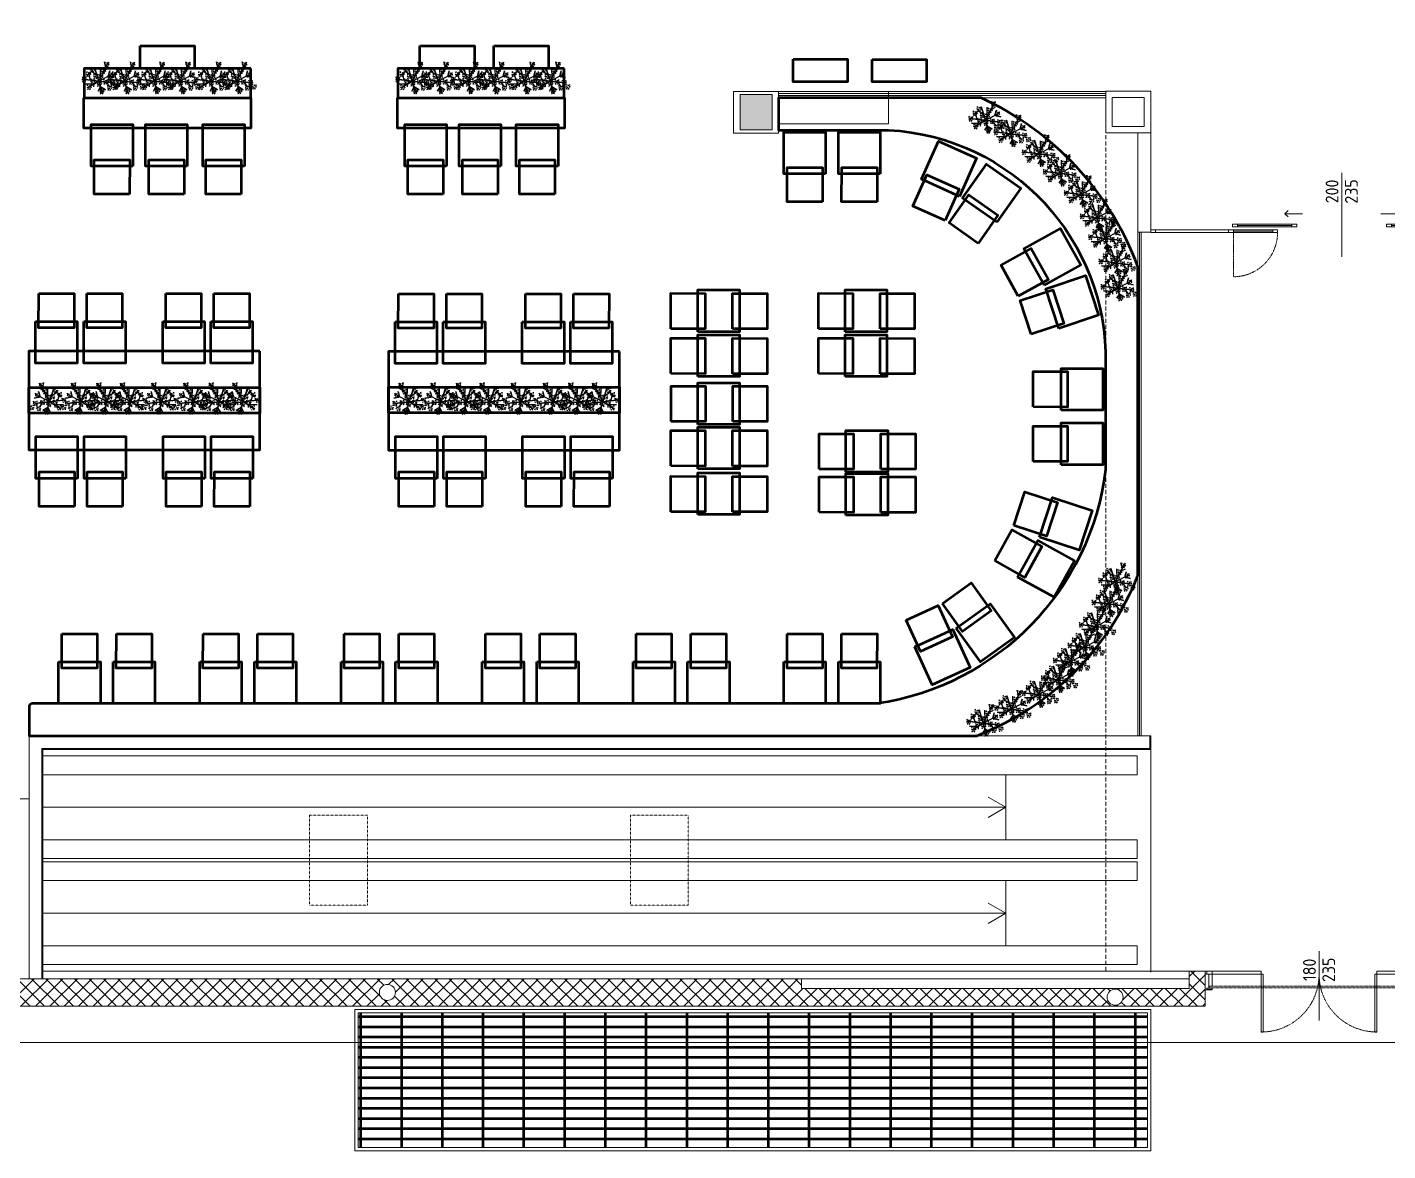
# Model space of a CAD drawing. Header units: millimetres. Extents: x 153 to 11230, y 154 to 10357.
# Drawn here: x 3228 to 5348, y 154 to 1904 of the extents above; entities that cross this region are included whole.
import ezdxf
from ezdxf.enums import TextEntityAlignment as Align

# ---------------------------------------------------------------- set-up
doc = ezdxf.new("R2010")
doc.units = ezdxf.units.MM
for name, pattern in [('HIDDEN', [9.525, 6.35, -3.175]), ('HIDDEN2', [0.175, 0.125, -0.05]), ('HIDDEN4', [0.125, 0.025, -0.1]), ('HIDEGIO', [0.25, 0.125, -0.125])]:
    doc.linetypes.add(name, pattern=pattern)
doc.layers.get('Defpoints').update_dxf_attribs({"lineweight": 0})
for name, color, linetype, lineweight in [('043_GRIGLIE_AERAZIONE_001-AM_0', 6, 'Continuous', 50), ('410_STRUTTURE_001-AM_0', 7, 'Continuous', 0), ('420_MURATURE_001-AM_0', 4, 'Continuous', 0), ('430_TAVOLATI_001-AM_0', 3, 'Continuous', 0), ('434_CARTONGESSI_001-AM_0', 54, 'Continuous', 0), ('436_INTONACO_001-AM_0', 8, 'Continuous', 0), ('439_TESTI_SERRAMENTI_001-AM_0', 11, 'Continuous', 0), ('441_SERRAMENTI_001-AM_0', 1, 'Continuous', 0), ('443_GRIGLIE_AERAZIONE_001-AM_0', 6, 'Continuous', 0), ('445_QUOTE_ALTIMETRICHE_001-AM_0', 2, 'Continuous', 0), ('449_ASCENSORI_RAMPE_001-AM_0', 43, 'Continuous', 0), ('454_PROIEZIONI_001-AM_0', 61, 'Continuous', 0), ('461_LAYOUT_SCHEMA_001-AM_0', 11, 'Continuous', 50), ('468_ARREDI_BAR_001-AM_0', 73, 'Continuous', 0), ('490_CAMPITURE_001-AM_0', 9, 'Continuous', 0), ('AM_0', 7, 'Continuous', 50)]:
    doc.layers.add(name, color=color, linetype=linetype, lineweight=lineweight)
doc.layers.add('A-alberi e arbusti', color=75, linetype='Continuous')
doc.styles.get("Standard").update_dxf_attribs({"font": 'isocp.shx'})
doc.dimstyles.new('QUOTE 100', dxfattribs={"dimtxt": 20, "dimasz": 10, "dimexe": 20, "dimexo": 50, "dimgap": 10, "dimtad": 0, "dimlfac": 0.01, "dimzin": 1, "dimtxsty": 'Standard', "dimblk": 'ARCHTICK', "dimcen": 10, "dimclrd": 256, "dimclre": 256, "dimclrt": 256, "dimadec": 0, "dimazin": 0, "dimtfac": 1, "dimtofl": 0, "dimtmove": 1, "dimatfit": 3, "dimfxl": 1, "dimtolj": 1, "dimtzin": 0, "dimlwd": -1, "dimlwe": -1, "dimarcsym": 0})

# ---------------------------------------------------------------- blocks, each defined once
blk = doc.blocks.new('_ArchTick')
at = {"layer": 'AM_0', "color": 0, "const_width": 0.15}
blk.add_lwpolyline([(-0.5, -0.5), (0.5, 0.5)], dxfattribs=at)
blk = doc.blocks.new('*D108')
at = {"layer": '445_QUOTE_ALTIMETRICHE_001-AM_0', "transparency": 16777216}
for p, q in [((763.3, 388.6), (763.3, 303.1)), ((10388.3, 388.6), (10388.3, 303.1)), ((763.3, 323.1), (5514.2, 323.1)), ((10388.3, 323.1), (5637.5, 323.1))]:
    blk.add_line(p, q, dxfattribs=at)
at = {"layer": 'Defpoints', "color": 0, "transparency": 16777216}
for p in [(763.3, 438.6), (10388.3, 438.6), (763.3, 323.1)]:
    blk.add_point(p, dxfattribs=at)
at = {"layer": '445_QUOTE_ALTIMETRICHE_001-AM_0', "transparency": 16777216, "xscale": 10, "yscale": 10, "zscale": 10, "rotation": 180}
blk.add_blockref('_ArchTick', (763.3, 323.1), dxfattribs=at)
at = {"layer": '445_QUOTE_ALTIMETRICHE_001-AM_0', "transparency": 16777216, "xscale": 10, "yscale": 10, "zscale": 10}
blk.add_blockref('_ArchTick', (10388.3, 323.1), dxfattribs=at)
at = {"layer": '445_QUOTE_ALTIMETRICHE_001-AM_0', "transparency": 16777216, "insert": (5575.8, 323.1), "char_height": 40, "attachment_point": 5}
blk.add_mtext('\\A1;9625', dxfattribs=at)
blk = doc.blocks.new('PORTE_SCORREVOLI_200')
for p, q in [((220, 93.3), (220, -37.8)), ((131.4, 29.5), (159.1, 29.5)), ((308.6, 29.5), (280.9, 29.5)), ((43.8, 4.3), (-70, 4.3)), ((-70, 0), (43.8, 0)), ((112.5, 4.3), (51.3, 4.3)), ((51.3, 2.1), (112.5, 2.1)), ((51.3, 0), (112.5, 0)), ((142.5, 13.1), (57.5, 13.1)), ((57.5, 11), (142.5, 11)), ((57.5, 8.8), (142.5, 8.8)), ((297.5, 13.1), (382.5, 13.1)), ((382.5, 11), (297.5, 11)), ((382.5, 8.8), (297.5, 8.8)), ((327.5, 4.3), (388.7, 4.3)), ((388.7, 2.1), (327.5, 2.1)), ((388.7, 0), (327.5, 0)), ((396.2, 4.3), (420.5, 4.3)), ((420.5, 0), (396.2, 0))]:
    blk.add_line(p, q)
for points in [[(131.4, 29.5), (136.4, 34.5)], [(131.4, 29.5), (136.4, 24.5)], [(308.6, 29.5), (303.6, 34.5)], [(308.6, 29.5), (303.6, 24.5)]]:
    blk.add_lwpolyline(points)
for points in [[(-77.5, 0), (-70, 0), (-70, 4.3), (-77.5, 4.3)], [(51.3, 0), (43.8, 0), (43.8, 4.3), (51.3, 4.3)], [(50, 8.8), (57.5, 8.8), (57.5, 13.1), (50, 13.1)], [(112.5, 0), (120, 0), (120, 4.3), (112.5, 4.3)], [(142.5, 8.8), (150, 8.8), (150, 13.1), (142.5, 13.1)], [(297.5, 8.8), (290, 8.8), (290, 13.1), (297.5, 13.1)], [(327.5, 0), (320, 0), (320, 4.3), (327.5, 4.3)], [(390, 8.8), (382.5, 8.8), (382.5, 13.1), (390, 13.1)], [(396.2, 0), (388.7, 0), (388.7, 4.3), (396.2, 4.3)], [(428, 0), (420.5, 0), (420.5, 4.3), (428, 4.3)]]:
    blk.add_lwpolyline(points, close=True)
blk = doc.blocks.new('Etichetta_porte-H20')
for p in [(-15, 0), (15, 0)]:
    blk.add_attdef('000', text='', height=20, rotation=90).set_placement(p, align=Align.MIDDLE)
blk = doc.blocks.new('P_180')
blk.add_line((90, 72), (90, -36))
for points in [[(0, 0), (3, 0), (3, 90), (0, 90)], [(177, 0), (180, 0), (180, 90), (177, 90)]]:
    blk.add_lwpolyline(points, close=True)
at = {"linetype": 'HIDDEN4'}
for centre, start, end in [((0, 0), 0, 90), ((180, 0), 90, 180)]:
    blk.add_arc(centre, 90, start, end, dxfattribs=at)
blk = doc.blocks.new('Ficus benjamin')
for points in [[(-502.111, 295.062, 0.308986), (-502.122, 295.057, -3.109283)], [(-502.111, 295.062, -0.308986), (-502.122, 295.057, 3.109283)], [(-502.101, 295.085, -0.308986), (-502.11, 295.076, 3.109283)], [(-502.101, 295.085, 0.308986), (-502.11, 295.076, -3.109283)], [(-502.09, 295.059, -0.308986), (-502.093, 295.071, 3.109283)], [(-502.09, 295.059, 0.308986), (-502.093, 295.071, -3.109283)], [(-502.077, 295.083, -0.308986), (-502.088, 295.078, 3.109283)], [(-502.077, 295.083, 0.308986), (-502.088, 295.078, -3.109283)], [(-502.084, 295.066, -0.308986), (-502.073, 295.06, 3.109283)], [(-502.084, 295.066, 0.308986), (-502.073, 295.06, -3.109283)], [(-502.036, 295.075, -0.308986), (-502.047, 295.069, 3.109283)], [(-502.036, 295.075, 0.308986), (-502.047, 295.069, -3.109283)], [(-502.026, 295.097, -0.308986), (-502.035, 295.088, 3.109283)], [(-502.026, 295.097, 0.308986), (-502.035, 295.088, -3.109283)], [(-502.028, 295.063, -0.308986), (-502.022, 295.052, 3.109283)], [(-502.028, 295.063, 0.308986), (-502.022, 295.052, -3.109283)], [(-502.015, 295.071, -0.308986), (-502.018, 295.083, 3.109283)], [(-502.015, 295.071, 0.308986), (-502.018, 295.083, -3.109283)], [(-502.002, 295.095, -0.308986), (-502.013, 295.09, 3.109283)], [(-502.002, 295.095, 0.308986), (-502.013, 295.09, -3.109283)], [(-502.009, 295.078, -0.308986), (-501.998, 295.072, 3.109283)], [(-502.009, 295.078, 0.308986), (-501.998, 295.072, -3.109283)], [(-501.953, 295.113, -0.308986), (-501.964, 295.108, 3.109283)], [(-501.953, 295.113, 0.308986), (-501.964, 295.108, -3.109283)], [(-501.955, 295.099, -0.308986), (-501.96, 295.087, 3.109283)], [(-501.955, 295.099, 0.308986), (-501.96, 295.087, -3.109283)], [(-501.943, 295.136, -0.308986), (-501.952, 295.127, 3.109283)], [(-501.943, 295.136, 0.308986), (-501.952, 295.127, -3.109283)], [(-501.945, 295.102, -0.308986), (-501.939, 295.09, 3.109283)], [(-501.945, 295.102, 0.308986), (-501.939, 295.09, -3.109283)], [(-501.932, 295.109, -0.308986), (-501.935, 295.122, 3.109283)], [(-501.932, 295.109, 0.308986), (-501.935, 295.122, -3.109283)], [(-501.919, 295.134, -0.308986), (-501.93, 295.128, 3.109283)], [(-501.919, 295.134, 0.308986), (-501.93, 295.128, -3.109283)], [(-501.926, 295.117, -0.308986), (-501.915, 295.11, 3.109283)], [(-501.926, 295.117, 0.308986), (-501.915, 295.11, -3.109283)], [(-501.921, 295.095, 0.308986), (-501.921, 295.082, -3.109283)], [(-501.921, 295.095, -0.308986), (-501.921, 295.082, 3.109283)], [(-501.815, 295.068, -0.308986), (-501.826, 295.062, 3.109283)], [(-501.815, 295.068, 0.308986), (-501.826, 295.062, -3.109283)], [(-501.805, 295.09, -0.308986), (-501.814, 295.081, 3.109283)], [(-501.805, 295.09, 0.308986), (-501.814, 295.081, -3.109283)], [(-501.794, 295.064, -0.308986), (-501.797, 295.076, 3.109283)], [(-501.794, 295.064, 0.308986), (-501.797, 295.076, -3.109283)], [(-501.781, 295.088, -0.308986), (-501.792, 295.083, 3.109283)], [(-501.781, 295.088, 0.308986), (-501.792, 295.083, -3.109283)], [(-501.788, 295.071, -0.308986), (-501.777, 295.065, 3.109283)], [(-501.788, 295.071, 0.308986), (-501.777, 295.065, -3.109283)], [(-502.113, 295.048, -0.308986), (-502.118, 295.036, 3.109283)], [(-502.113, 295.048, 0.308986), (-502.118, 295.036, -3.109283)], [(-502.103, 295.051, -0.308986), (-502.097, 295.04, 3.109283)], [(-502.103, 295.051, 0.308986), (-502.097, 295.04, -3.109283)], [(-502.071, 295.019, -0.308986), (-502.083, 295.013, 3.109283)], [(-502.071, 295.019, 0.308986), (-502.083, 295.013, -3.109283)], [(-502.079, 295.044, 0.308986), (-502.079, 295.031, -3.109283)], [(-502.079, 295.044, -0.308986), (-502.079, 295.031, 3.109283)], [(-502.074, 295.004, -0.308986), (-502.078, 294.992, 3.109283)], [(-502.074, 295.004, 0.308986), (-502.078, 294.992, -3.109283)], [(-502.061, 295.041, -0.308986), (-502.07, 295.032, 3.109283)], [(-502.061, 295.041, 0.308986), (-502.07, 295.032, -3.109283)], [(-502.063, 295.007, -0.308986), (-502.058, 294.996, 3.109283)], [(-502.063, 295.007, 0.308986), (-502.058, 294.996, -3.109283)], [(-502.051, 294.933, -0.308986), (-502.062, 294.927, 3.109283)], [(-502.051, 294.933, 0.308986), (-502.062, 294.927, -3.109283)], [(-502.053, 294.918, 0.308986), (-502.057, 294.906, -3.109283)], [(-502.053, 294.918, -0.308986), (-502.057, 294.906, 3.109283)], [(-502.05, 295.015, -0.308986), (-502.053, 295.027, 3.109283)], [(-502.05, 295.015, 0.308986), (-502.053, 295.027, -3.109283)], [(-502.04, 294.955, -0.308986), (-502.049, 294.946, 3.109283)], [(-502.04, 294.955, 0.308986), (-502.049, 294.946, -3.109283)], [(-502.037, 295.039, -0.308986), (-502.048, 295.034, 3.109283)], [(-502.037, 295.039, 0.308986), (-502.048, 295.034, -3.109283)], [(-502.044, 295.022, -0.308986), (-502.033, 295.016, 3.109283)], [(-502.044, 295.022, 0.308986), (-502.033, 295.016, -3.109283)], [(-502.039, 295.06, -0.308986), (-502.043, 295.048, 3.109283)], [(-502.039, 295.06, 0.308986), (-502.043, 295.048, -3.109283)], [(-502.042, 294.921, 0.308986), (-502.037, 294.91, -3.109283)], [(-502.04, 295, 0.308986), (-502.04, 294.988, -3.109283)], [(-502.042, 294.921, -0.308986), (-502.037, 294.91, 3.109283)], [(-502.04, 295, -0.308986), (-502.04, 294.988, 3.109283)], [(-502.029, 294.929, -0.308986), (-502.033, 294.941, 3.109283)], [(-502.029, 294.929, 0.308986), (-502.033, 294.941, -3.109283)], [(-502.016, 294.953, -0.308986), (-502.028, 294.948, 3.109283)], [(-502.016, 294.953, 0.308986), (-502.028, 294.948, -3.109283)], [(-502.024, 294.936, -0.308986), (-502.013, 294.93, 3.109283)], [(-502.024, 294.936, 0.308986), (-502.013, 294.93, -3.109283)], [(-502.019, 294.914, 0.308986), (-502.019, 294.902, -3.109283)], [(-502.019, 294.914, -0.308986), (-502.019, 294.902, 3.109283)], [(-502.004, 295.056, 0.308986), (-502.004, 295.044, -3.109283)], [(-501.993, 295.01, -0.308986), (-502.005, 295.004, 3.109283)], [(-501.993, 295.01, 0.308986), (-502.005, 295.004, -3.109283)], [(-502.004, 295.056, -0.308986), (-502.004, 295.044, 3.109283)], [(-501.996, 294.995, -0.308986), (-502, 294.983, 3.109283)], [(-501.996, 294.995, 0.308986), (-502, 294.983, -3.109283)], [(-501.983, 295.032, -0.308986), (-501.992, 295.023, 3.109283)], [(-501.983, 295.032, 0.308986), (-501.992, 295.023, -3.109283)], [(-501.985, 294.998, -0.308986), (-501.98, 294.987, 3.109283)], [(-501.985, 294.998, 0.308986), (-501.98, 294.987, -3.109283)], [(-501.972, 295.006, -0.308986), (-501.975, 295.018, 3.109283)], [(-501.972, 295.006, 0.308986), (-501.975, 295.018, -3.109283)], [(-501.959, 295.03, -0.308986), (-501.97, 295.025, 3.109283)], [(-501.959, 295.03, 0.308986), (-501.97, 295.025, -3.109283)], [(-501.959, 294.916, -0.308986), (-501.968, 294.907, 3.109283)], [(-501.959, 294.916, 0.308986), (-501.968, 294.907, -3.109283)], [(-501.966, 295.013, -0.308986), (-501.955, 295.007, 3.109283)], [(-501.966, 295.013, 0.308986), (-501.955, 295.007, -3.109283)], [(-501.962, 294.991, 0.308986), (-501.962, 294.979, -3.109283)], [(-501.962, 294.991, -0.308986), (-501.962, 294.979, 3.109283)], [(-501.942, 294.957, -0.308986), (-501.953, 294.951, 3.109283)], [(-501.942, 294.957, 0.308986), (-501.953, 294.951, -3.109283)], [(-501.944, 294.942, -0.308986), (-501.949, 294.93, 3.109283)], [(-501.944, 294.942, 0.308986), (-501.949, 294.93, -3.109283)], [(-501.932, 294.979, -0.308986), (-501.941, 294.97, 3.109283)], [(-501.932, 294.979, 0.308986), (-501.941, 294.97, -3.109283)], [(-501.924, 295.031, -0.308986), (-501.936, 295.026, 3.109283)], [(-501.924, 295.031, 0.308986), (-501.936, 295.026, -3.109283)], [(-501.934, 294.945, -0.308986), (-501.928, 294.934, 3.109283)], [(-501.934, 294.945, 0.308986), (-501.928, 294.934, -3.109283)], [(-501.927, 295.017, -0.308986), (-501.931, 295.005, 3.109283)], [(-501.927, 295.017, 0.308986), (-501.931, 295.005, -3.109283)], [(-501.921, 294.953, -0.308986), (-501.924, 294.965, 3.109283)], [(-501.921, 294.953, 0.308986), (-501.924, 294.965, -3.109283)], [(-501.914, 295.053, -0.308986), (-501.923, 295.045, 3.109283)], [(-501.914, 295.053, 0.308986), (-501.923, 295.045, -3.109283)], [(-501.908, 294.977, -0.308986), (-501.919, 294.972, 3.109283)], [(-501.908, 294.977, 0.308986), (-501.919, 294.972, -3.109283)], [(-501.916, 295.02, -0.308986), (-501.911, 295.008, 3.109283)], [(-501.916, 295.02, 0.308986), (-501.911, 295.008, -3.109283)], [(-501.915, 294.96, -0.308986), (-501.904, 294.954, 3.109283)], [(-501.915, 294.96, 0.308986), (-501.904, 294.954, -3.109283)], [(-501.91, 294.938, 0.308986), (-501.91, 294.926, -3.109283)], [(-501.91, 294.938, -0.308986), (-501.91, 294.926, 3.109283)], [(-501.903, 295.027, -0.308986), (-501.906, 295.04, 3.109283)], [(-501.903, 295.027, 0.308986), (-501.906, 295.04, -3.109283)], [(-501.89, 295.052, -0.308986), (-501.901, 295.046, 3.109283)], [(-501.89, 295.052, 0.308986), (-501.901, 295.046, -3.109283)], [(-501.886, 294.948, -0.308986), (-501.898, 294.943, 3.109283)], [(-501.886, 294.948, 0.308986), (-501.898, 294.943, -3.109283)], [(-501.897, 295.035, -0.308986), (-501.886, 295.028, 3.109283)], [(-501.897, 295.035, 0.308986), (-501.886, 295.028, -3.109283)], [(-501.893, 295.013, 0.308986), (-501.893, 295, -3.109283)], [(-501.893, 295.013, -0.308986), (-501.893, 295, 3.109283)], [(-501.889, 294.933, -0.308986), (-501.893, 294.922, 3.109283)], [(-501.889, 294.933, 0.308986), (-501.893, 294.922, -3.109283)], [(-501.876, 294.97, -0.308986), (-501.885, 294.961, 3.109283)], [(-501.876, 294.97, 0.308986), (-501.885, 294.961, -3.109283)], [(-501.878, 294.937, -0.308986), (-501.873, 294.925, 3.109283)], [(-501.878, 294.937, 0.308986), (-501.873, 294.925, -3.109283)], [(-501.865, 294.944, -0.308986), (-501.868, 294.956, 3.109283)], [(-501.865, 294.944, 0.308986), (-501.868, 294.956, -3.109283)], [(-501.856, 295.006, -0.308986), (-501.867, 295.001, 3.109283)], [(-501.856, 295.006, 0.308986), (-501.867, 295.001, -3.109283)], [(-501.858, 294.992, -0.308986), (-501.863, 294.98, 3.109283)], [(-501.858, 294.992, 0.308986), (-501.863, 294.98, -3.109283)], [(-501.852, 294.969, -0.308986), (-501.863, 294.963, 3.109283)], [(-501.852, 294.969, 0.308986), (-501.863, 294.963, -3.109283)], [(-501.859, 294.951, -0.308986), (-501.848, 294.945, 3.109283)], [(-501.859, 294.951, 0.308986), (-501.848, 294.945, -3.109283)], [(-501.855, 294.93, 0.308986), (-501.855, 294.917, -3.109283)], [(-501.855, 294.93, -0.308986), (-501.855, 294.917, 3.109283)], [(-501.846, 295.029, -0.308986), (-501.854, 295.02, 3.109283)], [(-501.846, 295.029, 0.308986), (-501.854, 295.02, -3.109283)], [(-501.847, 294.995, 0.308986), (-501.842, 294.983, -3.109283)], [(-501.847, 294.995, -0.308986), (-501.842, 294.983, 3.109283)], [(-501.834, 295.003, -0.308986), (-501.838, 295.015, 3.109283)], [(-501.834, 295.003, 0.308986), (-501.838, 295.015, -3.109283)], [(-501.821, 295.027, -0.308986), (-501.833, 295.022, 3.109283)], [(-501.821, 295.027, 0.308986), (-501.833, 295.022, -3.109283)], [(-501.829, 295.01, -0.308986), (-501.818, 295.004, 3.109283)], [(-501.829, 295.01, 0.308986), (-501.818, 295.004, -3.109283)], [(-501.824, 294.988, 0.308986), (-501.824, 294.975, -3.109283)], [(-501.824, 294.988, -0.308986), (-501.824, 294.975, 3.109283)], [(-501.817, 295.053, -0.308986), (-501.822, 295.041, 3.109283)], [(-501.817, 295.053, 0.308986), (-501.822, 295.041, -3.109283)], [(-501.809, 294.926, 0.308986), (-501.82, 294.921, -3.109283)], [(-501.809, 294.926, -0.308986), (-501.82, 294.921, 3.109283)], [(-501.807, 295.056, -0.308986), (-501.801, 295.045, 3.109283)], [(-501.807, 295.056, 0.308986), (-501.801, 295.045, -3.109283)], [(-501.798, 294.949, -0.308986), (-501.807, 294.94, 3.109283)], [(-501.798, 294.949, 0.308986), (-501.807, 294.94, -3.109283)], [(-501.8, 294.915, 0.308986), (-501.795, 294.904, -3.109283)], [(-501.8, 294.915, -0.308986), (-501.795, 294.904, 3.109283)], [(-501.787, 294.923, -0.308986), (-501.791, 294.935, 3.109283)], [(-501.787, 294.923, 0.308986), (-501.791, 294.935, -3.109283)], [(-501.774, 294.947, -0.308986), (-501.786, 294.942, 3.109283)], [(-501.774, 294.947, 0.308986), (-501.786, 294.942, -3.109283)], [(-501.783, 295.049, 0.308986), (-501.783, 295.037, -3.109283)], [(-501.783, 295.049, -0.308986), (-501.783, 295.037, 3.109283)], [(-501.782, 294.93, -0.308986), (-501.771, 294.924, 3.109283)], [(-501.782, 294.93, 0.308986), (-501.771, 294.924, -3.109283)], [(-501.762, 294.985, -0.308986), (-501.773, 294.979, 3.109283)], [(-501.762, 294.985, 0.308986), (-501.773, 294.979, -3.109283)], [(-501.764, 294.97, -0.308986), (-501.769, 294.958, 3.109283)], [(-501.764, 294.97, 0.308986), (-501.769, 294.958, -3.109283)], [(-501.752, 295.007, -0.308986), (-501.761, 294.998, 3.109283)], [(-501.752, 295.007, 0.308986), (-501.761, 294.998, -3.109283)], [(-501.754, 294.973, -0.308986), (-501.748, 294.962, 3.109283)], [(-501.754, 294.973, 0.308986), (-501.748, 294.962, -3.109283)], [(-501.741, 294.981, -0.308986), (-501.744, 294.993, 3.109283)], [(-501.741, 294.981, 0.308986), (-501.744, 294.993, -3.109283)], [(-501.728, 295.005, -0.308986), (-501.739, 295, 3.109283)], [(-501.728, 295.005, 0.308986), (-501.739, 295, -3.109283)], [(-501.735, 294.988, -0.308986), (-501.724, 294.982, 3.109283)], [(-501.735, 294.988, 0.308986), (-501.724, 294.982, -3.109283)], [(-501.73, 294.966, 0.308986), (-501.73, 294.954, -3.109283)], [(-501.73, 294.966, -0.308986), (-501.73, 294.954, 3.109283)], [(-502.007, 294.823, -0.308986), (-502.018, 294.817, 3.109283)], [(-502.007, 294.823, 0.308986), (-502.018, 294.817, -3.109283)], [(-502.009, 294.808, -0.308986), (-502.014, 294.796, 3.109283)], [(-502.009, 294.808, 0.308986), (-502.014, 294.796, -3.109283)], [(-501.997, 294.845, -0.308986), (-502.006, 294.836, 3.109283)], [(-501.997, 294.845, 0.308986), (-502.006, 294.836, -3.109283)], [(-501.999, 294.811, -0.308986), (-501.993, 294.8, 3.109283)], [(-501.999, 294.811, 0.308986), (-501.993, 294.8, -3.109283)], [(-501.986, 294.819, -0.308986), (-501.989, 294.831, 3.109283)], [(-501.986, 294.819, 0.308986), (-501.989, 294.831, -3.109283)], [(-501.973, 294.843, -0.308986), (-501.984, 294.838, 3.109283)], [(-501.973, 294.843, 0.308986), (-501.984, 294.838, -3.109283)], [(-501.97, 294.893, -0.308986), (-501.981, 294.888, 3.109283)], [(-501.97, 294.893, 0.308986), (-501.981, 294.888, -3.109283)], [(-501.98, 294.826, -0.308986), (-501.969, 294.82, 3.109283)], [(-501.98, 294.826, 0.308986), (-501.969, 294.82, -3.109283)], [(-501.972, 294.879, 0.308986), (-501.976, 294.867, -3.109283)], [(-501.975, 294.804, 0.308986), (-501.975, 294.792, -3.109283)], [(-501.972, 294.879, -0.308986), (-501.976, 294.867, 3.109283)], [(-501.975, 294.804, -0.308986), (-501.975, 294.792, 3.109283)], [(-501.961, 294.882, 0.308986), (-501.956, 294.87, -3.109283)], [(-501.961, 294.882, -0.308986), (-501.956, 294.87, 3.109283)], [(-501.948, 294.89, -0.308986), (-501.952, 294.902, 3.109283)], [(-501.948, 294.89, 0.308986), (-501.952, 294.902, -3.109283)], [(-501.935, 294.914, -0.308986), (-501.947, 294.908, 3.109283)], [(-501.935, 294.914, 0.308986), (-501.947, 294.908, -3.109283)], [(-501.943, 294.897, -0.308986), (-501.932, 294.89, 3.109283)], [(-501.943, 294.897, 0.308986), (-501.932, 294.89, -3.109283)], [(-501.938, 294.875, 0.308986), (-501.938, 294.862, -3.109283)], [(-501.938, 294.875, -0.308986), (-501.938, 294.862, 3.109283)], [(-501.851, 294.878, -0.308986), (-501.863, 294.872, 3.109283)], [(-501.851, 294.878, 0.308986), (-501.863, 294.872, -3.109283)], [(-501.854, 294.863, -0.308986), (-501.858, 294.851, 3.109283)], [(-501.854, 294.863, 0.308986), (-501.858, 294.851, -3.109283)], [(-501.841, 294.9, -0.308986), (-501.85, 294.891, 3.109283)], [(-501.841, 294.9, 0.308986), (-501.85, 294.891, -3.109283)], [(-501.843, 294.866, -0.308986), (-501.838, 294.855, 3.109283)], [(-501.843, 294.866, 0.308986), (-501.838, 294.855, -3.109283)], [(-501.83, 294.874, -0.308986), (-501.833, 294.886, 3.109283)], [(-501.83, 294.874, 0.308986), (-501.833, 294.886, -3.109283)], [(-501.817, 294.898, -0.308986), (-501.828, 294.893, 3.109283)], [(-501.817, 294.898, 0.308986), (-501.828, 294.893, -3.109283)], [(-501.824, 294.881, -0.308986), (-501.813, 294.875, 3.109283)], [(-501.824, 294.881, 0.308986), (-501.813, 294.875, -3.109283)], [(-501.819, 294.859, 0.308986), (-501.819, 294.847, -3.109283)], [(-501.819, 294.859, -0.308986), (-501.819, 294.847, 3.109283)], [(-501.811, 294.912, 0.308986), (-501.815, 294.9, -3.109283)], [(-501.811, 294.912, -0.308986), (-501.815, 294.9, 3.109283)], [(-501.777, 294.908, 0.308986), (-501.777, 294.896, -3.109283)], [(-501.777, 294.908, -0.308986), (-501.777, 294.896, 3.109283)]]:
    blk.add_lwpolyline(points, format="xyb")
for points in [[(-501.904, 294.998), (-502.011, 294.795), (-501.904, 294.998), (-501.858, 294.852), (-501.904, 294.998), (-501.728, 294.977), (-501.904, 294.998), (-501.795, 295.065), (-501.904, 294.998), (-501.944, 295.126), (-501.904, 294.998), (-502.064, 295.017), (-501.904, 294.998), (-502.054, 294.919)], [(-501.924, 295.062), (-501.978, 295.094), (-501.924, 295.062), (-501.898, 295.106), (-501.924, 295.062), (-501.924, 295.063), (-501.927, 295.072), (-501.92, 295.122)], [(-502.008, 294.944), (-502.023, 294.887), (-502.008, 294.944), (-502.072, 294.961), (-502.008, 294.944)], [(-501.984, 295.008), (-502.019, 295.061)], [(-501.925, 294.959), (-501.922, 294.857)], [(-501.904, 294.998), (-501.883, 294.932), (-501.822, 294.894), (-501.833, 294.9), (-501.832, 294.883)], [(-501.85, 295.032), (-501.753, 295.028), (-501.85, 295.032), (-501.849, 295.061)], [(-501.816, 294.988), (-501.796, 294.912)], [(-501.796, 294.912), (-501.803, 294.936), (-501.812, 294.914), (-501.803, 294.936), (-501.767, 294.932)], [(-501.966, 294.88), (-502.015, 294.856)], [(-501.982, 294.85), (-501.967, 294.79)]]:
    blk.add_lwpolyline(points)

msp = doc.modelspace()

# ---------------------------------------------------------------- hatches: boundary and pattern name
at = {"layer": '043_GRIGLIE_AERAZIONE_001-AM_0'}
h = msp.add_hatch(dxfattribs=at)
h.set_pattern_fill('GRATE', color=256, scale=20, style=0)
h.set_pattern_definition([(0, (763.315, 379.208), (0, 15.875), []), (90, (763.315, 379.21), (-63.5, 4e-15), [])])
h.paths.add_polyline_path([(3743.315, 369.208), (4973.315, 369.208), (4973.315, 159.208), (3743.315, 159.208)])
at = {"layer": '490_CAMPITURE_001-AM_0'}
h = msp.add_hatch(dxfattribs=at)
h.set_pattern_fill('ANSI37', color=256, scale=5, style=0)
h.set_pattern_definition([(45, (183.315, 9445.208), (-11.22532, 11.22532), []), (135, (183.315, 9445.208), (-11.22532, -11.22532), [])])
h.paths.add_polyline_path([(5063.315, 434.208), (5038.315, 434.208), (5038.315, 407.208), (4434.315, 407.208), (4434.315, 422.208), (806.315, 422.208), (806.315, 1739.39), (821.315, 1739.182), (821.315, 1799.182), (791.315, 1799.208), (791.315, 1879.208), (818.315, 1879.208), (818.315, 1904.208), (763.315, 1904.208), (763.315, 379.208), (5063.315, 379.208)])
h.paths.add_polyline_path([(2649.7, 400.813, -1), (2674.7, 400.813, -1)], flags=16)
h.paths.add_polyline_path([(1201.7, 400.813, -1), (1176.7, 400.813, -1)], flags=16)
h.paths.add_polyline_path([(3776.508, 400.813, -1), (3801.508, 400.813, -1)], flags=16)
h.paths.add_polyline_path([(783.603, 1769.21, -1), (808.603, 1769.21, -1)], flags=16)
h.paths.add_polyline_path([(4910.317, 393.477, -1), (4935.317, 393.477, -1)], flags=16)

# ---------------------------------------------------------------- linework, layer by layer
at = {"layer": '410_STRUTTURE_001-AM_0', "linetype": 'Continuous'}
msp.add_lwpolyline([(4338.496, 1799.39), (4338.496, 1744.39), (4388.496, 1744.39), (4388.496, 1799.39)], close=True, dxfattribs=at)
at = {"layer": '410_STRUTTURE_001-AM_0'}
msp.add_solid([(4338.496, 1799.39), (4388.496, 1799.39), (4338.496, 1744.39), (4388.496, 1744.39)], dxfattribs=at)
at = {"layer": '420_MURATURE_001-AM_0'}
for p, q in [((5038.315, 434.208), (5038.315, 407.208)), ((5038.315, 434.208), (5063.315, 434.208)), ((4434.315, 422.208), (806.315, 422.208)), ((4434.315, 422.208), (4434.315, 407.208)), ((4434.315, 407.208), (5038.315, 407.208))]:
    msp.add_line(p, q, dxfattribs=at)
msp.add_lwpolyline([(763.315, 379.208), (5063.315, 379.208), (5063.315, 434.208)], dxfattribs=at)
for centre in [(3789.008, 400.813), (4922.817, 393.477)]:
    msp.add_circle(centre, 12.5, dxfattribs=at)
at = {"layer": '430_TAVOLATI_001-AM_0'}
for p, q in [((4976.815, 800.708), (3230.815, 800.708)), ((3230.815, 800.708), (3230.815, 422.208)), ((4976.815, 780.708), (3250.815, 780.708)), ((3250.815, 780.708), (3250.815, 422.208)), ((2983.35, 702.138), (3230.815, 702.138))]:
    msp.add_line(p, q, dxfattribs=at)
at = {"layer": '430_TAVOLATI_001-AM_0', "linetype": 'Continuous'}
for p, q in [((5063.315, 434.208), (3252.315, 434.208)), ((5038.315, 422.208), (4434.315, 422.208))]:
    msp.add_line(p, q, dxfattribs=at)
at = {"layer": '430_TAVOLATI_001-AM_0'}
for points in [[(4398.36, 1804.208), (4908.315, 1804.208)], [(4398.36, 1794.208), (4908.315, 1794.208)], [(4978.315, 1584.784), (4958.201, 1584.784), (4958.201, 1739.689)], [(4978.315, 1584.784), (4978.315, 1739.689)], [(4976.815, 780.708), (4976.815, 800.708)]]:
    msp.add_lwpolyline(points, dxfattribs=at)
at = {"layer": '434_CARTONGESSI_001-AM_0'}
for points in [[(4328.36, 1739.208), (4328.36, 1804.208), (4398.36, 1804.208), (4398.36, 1739.208)], [(4908.315, 1739.689), (4908.315, 1804.689), (4978.315, 1804.689), (4978.315, 1739.689)], [(4918.315, 1749.689), (4918.315, 1794.689), (4968.315, 1794.689), (4968.315, 1749.689)]]:
    msp.add_lwpolyline(points, close=True, dxfattribs=at)
at = {"layer": '436_INTONACO_001-AM_0'}
for p, q in [((4978.315, 779.208), (3252.315, 779.208)), ((3252.315, 779.208), (3252.315, 422.208)), ((3252.315, 779.208), (3252.315, 422.208))]:
    msp.add_line(p, q, dxfattribs=at)
msp.add_lwpolyline([(4978.315, 779.208), (4978.315, 800.708), (4976.815, 800.708)], dxfattribs=at)
at = {"layer": '441_SERRAMENTI_001-AM_0', "linetype": 'HIDDEN4'}
msp.add_line((5107.067, 1584.303), (5107.067, 1515.555), dxfattribs=at)
at = {"layer": '441_SERRAMENTI_001-AM_0', "linetype": 'Continuous'}
for p, q in [((5063.315, 434.208), (5150.575, 434.208)), ((5150.575, 429.208), (5063.315, 429.208)), ((5150.575, 434.208), (5150.575, 429.208)), ((5330.575, 434.208), (5475.815, 434.208)), ((5330.575, 429.208), (5330.575, 434.208)), ((5475.815, 429.208), (5330.575, 429.208))]:
    msp.add_line(p, q, dxfattribs=at)
at = {"layer": '441_SERRAMENTI_001-AM_0'}
msp.add_line((5068.816, 429.208), (5068.816, 407.247), dxfattribs=at)
at = {"layer": '441_SERRAMENTI_001-AM_0', "linetype": 'HIDDEN2'}
for p, q in [((5069.138, 410.39), (6082.493, 410.39)), ((6082.493, 408.208), (5069.138, 408.208))]:
    msp.add_line(p, q, dxfattribs=at)
at = {"layer": '441_SERRAMENTI_001-AM_0'}
for points in [[(4398.36, 1800.834), (4908.315, 1800.834)], [(4398.36, 1797.673), (4908.315, 1797.673)], [(4958.201, 1584.784), (4958.315, 800.708)], [(4960.85, 1584.784), (4960.85, 800.708)], [(4963.315, 1584.784), (4963.315, 800.708)], [(5069.138, 408.146), (5069.138, 410.825), (5073.902, 410.825), (5073.902, 428.825), (5073.902, 429.208), (5073.902, 434.208)], [(5065.748, 408.008), (5065.748, 405.008), (5063.198, 405.008), (5063.198, 404.708), (5073.898, 404.708), (5073.898, 407.708), (5068.898, 407.708), (5068.898, 410.708)]]:
    msp.add_lwpolyline(points, dxfattribs=at)
for points in [[(5065.816, 434.208), (5065.816, 429.208), (5073.902, 429.208), (5073.902, 434.208)], [(5065.816, 407.247), (5065.816, 405.247), (5073.816, 405.247), (5073.816, 407.247)]]:
    msp.add_lwpolyline(points, close=True, dxfattribs=at)
at = {"layer": '441_SERRAMENTI_001-AM_0', "linetype": 'HIDDEN4'}
msp.add_arc((5107.067, 1584.303), 68.748, 270, 0, dxfattribs=at)
at = {"layer": '443_GRIGLIE_AERAZIONE_001-AM_0'}
for points in [[(3738.315, 374.208), (4978.315, 374.208), (4978.315, 154.208), (3738.315, 154.208)], [(3743.315, 369.208), (4973.315, 369.208), (4973.315, 159.208), (3743.315, 159.208)]]:
    msp.add_lwpolyline(points, close=True, dxfattribs=at)
at = {"layer": '449_ASCENSORI_RAMPE_001-AM_0'}
for p, q in [((4956.915, 769.208), (3252.315, 769.208)), ((4956.915, 740.008), (4956.915, 769.208)), ((3252.315, 740.008), (4956.915, 740.008)), ((4752.415, 638.408), (4752.415, 740.008)), ((4724.956, 705.072), (4752.436, 689.196)), ((3252.315, 689.208), (4752.436, 689.208)), ((4724.956, 673.332), (4752.436, 689.208)), ((3252.315, 604.208), (4956.917, 604.208)), ((4956.917, 604.208), (4956.917, 575.008)), ((4956.917, 575.008), (3252.315, 575.008)), ((4752.415, 575.008), (4752.415, 473.408)), ((4724.956, 540.084), (4752.436, 524.208)), ((3252.295, 524.208), (4752.415, 524.208)), ((4724.956, 508.356), (4752.436, 524.232)), ((3252.315, 473.408), (4956.915, 473.408)), ((4956.915, 473.408), (4956.915, 444.208)), ((4956.915, 444.208), (3252.315, 444.208))]:
    msp.add_line(p, q, dxfattribs=at)
at = {"layer": '449_ASCENSORI_RAMPE_001-AM_0', "linetype": 'Continuous'}
for p in [(4963.315, 779.208), (4978.315, 432.208)]:
    msp.add_line(p, (4978.315, 779.208), dxfattribs=at)
at = {"layer": '449_ASCENSORI_RAMPE_001-AM_0', "linetype": 'HIDEGIO'}
for points in [[(3667.815, 536.708), (3757.815, 536.708), (3757.815, 676.708), (3667.815, 676.708)], [(4167.815, 536.708), (4257.815, 536.708), (4257.815, 676.708), (4167.815, 676.708)]]:
    msp.add_lwpolyline(points, close=True, dxfattribs=at)
at = {"layer": '449_ASCENSORI_RAMPE_001-AM_0'}
msp.add_lwpolyline([(3252.315, 609.208), (4956.917, 609.208), (4956.917, 638.408), (3252.315, 638.408)], dxfattribs=at)
at = {"layer": '454_PROIEZIONI_001-AM_0', "linetype": 'HIDDEN'}
msp.add_line((4908.318, 434.208), (4908.318, 1739.208), dxfattribs=at)
at = {"layer": '461_LAYOUT_SCHEMA_001-AM_0'}
for points in [[(3403.772, 1875.162), (3488.772, 1875.162), (3488.772, 1840.162), (3403.772, 1840.162)], [(3839.829, 1875.157), (3924.829, 1875.157), (3924.829, 1840.157), (3839.829, 1840.157)], [(3954.829, 1875.157), (4039.829, 1875.157), (4039.829, 1840.157), (3954.829, 1840.157)], [(4420.971, 1854.208), (4505.971, 1854.208), (4505.971, 1819.208), (4420.971, 1819.208)], [(4544.068, 1854.161), (4629.068, 1854.161), (4629.068, 1819.161), (4544.068, 1819.161)], [(3576.053, 1840.126), (3316.449, 1840.126), (3316.449, 1794.198), (3576.053, 1794.198)], [(4064.678, 1840.127), (3805.074, 1840.127), (3805.074, 1794.199), (4064.678, 1794.199)], [(3316.126, 1794.198), (3576.053, 1794.198), (3576.053, 1747.208), (3316.126, 1747.208)], [(3804.953, 1794.208), (4064.88, 1794.208), (4064.88, 1747.218), (3804.953, 1747.218)], [(3392.39, 1687.707), (3327.39, 1687.707), (3327.39, 1752.707), (3392.39, 1752.707)], [(3477.312, 1687.707), (3412.312, 1687.707), (3412.312, 1752.707), (3477.312, 1752.707)], [(3566.266, 1687.707), (3501.266, 1687.707), (3501.266, 1752.707), (3566.266, 1752.707)], [(3880.973, 1687.707), (3815.973, 1687.707), (3815.973, 1752.707), (3880.973, 1752.707)], [(3965.896, 1687.707), (3900.896, 1687.707), (3900.896, 1752.707), (3965.896, 1752.707)], [(4054.85, 1687.707), (3989.85, 1687.707), (3989.85, 1752.707), (4054.85, 1752.707)], [(4471.784, 1675.815), (4406.784, 1675.815), (4406.784, 1740.815), (4471.784, 1740.815)], [(4556.784, 1675.815), (4491.784, 1675.815), (4491.784, 1740.815), (4556.784, 1740.815)], [(4680.172, 1640.765), (4620.908, 1667.461), (4647.604, 1726.726), (4706.868, 1700.03)], [(3387.468, 1644.113), (3332.311, 1644.113), (3332.39, 1697.707), (3387.547, 1697.707)], [(3472.391, 1644.113), (3417.233, 1644.113), (3417.312, 1697.707), (3472.47, 1697.707)], [(3561.345, 1644.113), (3506.187, 1644.113), (3506.266, 1697.707), (3561.424, 1697.707)], [(3876.052, 1644.113), (3820.894, 1644.113), (3820.973, 1697.707), (3876.131, 1697.707)], [(3960.974, 1644.113), (3905.817, 1644.113), (3905.896, 1697.707), (3961.053, 1697.707)], [(4049.929, 1644.113), (3994.771, 1644.113), (3994.85, 1697.707), (4050.007, 1697.707)], [(4466.863, 1632.221), (4411.705, 1632.221), (4411.784, 1685.815), (4466.942, 1685.815)], [(4551.863, 1632.221), (4496.705, 1632.221), (4496.784, 1685.815), (4551.942, 1685.815)], [(4738.373, 1600.391), (4685.231, 1637.82), (4722.659, 1690.962), (4775.802, 1653.533)], [(4657.781, 1603.038), (4607.49, 1625.692), (4629.573, 1674.525), (4679.864, 1651.871)], [(4709.247, 1567.584), (4664.152, 1599.345), (4695.077, 1643.116), (4740.172, 1611.355)], [(4812.415, 1502.326), (4780.796, 1559.117), (4837.587, 1590.736), (4869.206, 1533.945)], [(4771.933, 1485.42), (4745.101, 1533.612), (4791.965, 1559.613), (4818.797, 1511.421)], [(4835.017, 1435.196), (4814.716, 1496.944), (4876.464, 1517.245), (4896.765, 1455.496)], [(3245.822, 1489.589), (3300.98, 1489.589), (3300.901, 1435.995), (3245.743, 1435.995)], [(3320.822, 1489.589), (3375.98, 1489.589), (3375.901, 1435.995), (3320.743, 1435.995)], [(3443.896, 1489.589), (3499.054, 1489.589), (3498.975, 1435.995), (3443.817, 1435.995)], [(3518.896, 1489.589), (3574.054, 1489.589), (3573.975, 1435.995), (3518.817, 1435.995)], [(3806.109, 1488.89), (3861.266, 1488.89), (3861.188, 1435.296), (3806.03, 1435.296)], [(3881.109, 1488.89), (3936.266, 1488.89), (3936.188, 1435.296), (3881.03, 1435.296)], [(4004.183, 1488.89), (4059.34, 1488.89), (4059.261, 1435.296), (4004.104, 1435.296)], [(4079.183, 1488.89), (4134.34, 1488.89), (4134.261, 1435.296), (4079.104, 1435.296)], [(4230.758, 1434.611), (4230.758, 1489.769), (4284.352, 1489.69), (4284.352, 1434.532)], [(4272.453, 1429.997), (4272.453, 1494.997), (4337.453, 1494.997), (4337.453, 1429.997)], [(4326.954, 1434.532), (4326.954, 1489.69), (4380.548, 1489.611), (4380.548, 1434.453)], [(4460.548, 1434.611), (4460.548, 1489.769), (4514.142, 1489.69), (4514.142, 1434.532)], [(4502.243, 1429.997), (4502.243, 1494.997), (4567.243, 1494.997), (4567.243, 1429.997)], [(4556.744, 1434.532), (4556.744, 1489.69), (4610.338, 1489.611), (4610.338, 1434.453)], [(4792.066, 1426.255), (4774.84, 1478.654), (4825.777, 1495.317), (4843.004, 1442.919)], [(3240.901, 1445.995), (3305.901, 1445.995), (3305.901, 1380.995), (3240.901, 1380.995)], [(3315.901, 1445.995), (3380.901, 1445.995), (3380.901, 1380.995), (3315.901, 1380.995)], [(3438.975, 1445.995), (3503.975, 1445.995), (3503.975, 1380.995), (3438.975, 1380.995)], [(3513.975, 1445.995), (3578.975, 1445.995), (3578.975, 1380.995), (3513.975, 1380.995)], [(3801.188, 1445.296), (3866.188, 1445.296), (3866.188, 1380.296), (3801.188, 1380.296)], [(3876.188, 1445.296), (3941.188, 1445.296), (3941.188, 1380.296), (3876.188, 1380.296)], [(3999.261, 1445.296), (4064.261, 1445.296), (4064.261, 1380.296), (3999.261, 1380.296)], [(4074.261, 1445.296), (4139.261, 1445.296), (4139.261, 1380.296), (4074.261, 1380.296)], [(4272.453, 1359.997), (4272.453, 1424.997), (4337.453, 1424.997), (4337.453, 1359.997)], [(4502.243, 1359.997), (4502.243, 1424.997), (4567.243, 1424.997), (4567.243, 1359.997)], [(3590.471, 1399.773), (3230.471, 1399.877), (3230.471, 1246.086), (3590.471, 1245.982)], [(4150.758, 1399.074), (3790.758, 1399.178), (3790.758, 1245.387), (4150.758, 1245.282)], [(4230.758, 1364.611), (4230.758, 1419.769), (4284.352, 1419.69), (4284.352, 1364.532)], [(4326.954, 1364.532), (4326.954, 1419.69), (4380.548, 1419.611), (4380.548, 1364.453)], [(4460.548, 1364.611), (4460.548, 1419.769), (4514.142, 1419.69), (4514.142, 1364.532)], [(4556.744, 1364.532), (4556.744, 1419.69), (4610.338, 1419.611), (4610.338, 1364.453)], [(4795.171, 1312.757), (4795.171, 1367.915), (4848.765, 1367.836), (4848.765, 1312.678)], [(4838.765, 1307.836), (4838.765, 1372.836), (4903.765, 1372.836), (4903.765, 1307.836)], [(3230.471, 1342.982), (3590.471, 1342.982), (3590.471, 1302.982), (3230.471, 1302.982)], [(3790.758, 1343.621), (4150.758, 1343.621), (4150.758, 1303.621), (3790.758, 1303.621)], [(4230.967, 1290.008), (4230.967, 1345.165), (4284.561, 1345.087), (4284.561, 1289.929)], [(4272.662, 1285.394), (4272.662, 1350.394), (4337.662, 1350.394), (4337.662, 1285.394)], [(4327.163, 1289.929), (4327.163, 1345.087), (4380.757, 1345.008), (4380.757, 1289.85)], [(4230.758, 1220.829), (4230.758, 1275.987), (4284.352, 1275.908), (4284.352, 1220.75)], [(4272.453, 1216.215), (4272.453, 1281.215), (4337.453, 1281.215), (4337.453, 1216.215)], [(4326.954, 1220.75), (4326.954, 1275.908), (4380.548, 1275.829), (4380.548, 1220.672)], [(4503.499, 1211.271), (4503.499, 1276.271), (4568.499, 1276.271), (4568.499, 1211.271)], [(4795.171, 1227.757), (4795.171, 1282.915), (4848.765, 1282.836), (4848.765, 1227.678)], [(4838.765, 1222.836), (4838.765, 1287.836), (4903.765, 1287.836), (4903.765, 1222.836)], [(3306.434, 1201.481), (3241.434, 1201.481), (3241.434, 1266.481), (3306.434, 1266.481)], [(3381.434, 1201.481), (3316.434, 1201.481), (3316.434, 1266.481), (3381.434, 1266.481)], [(3504.508, 1201.481), (3439.508, 1201.481), (3439.508, 1266.481), (3504.508, 1266.481)], [(3579.508, 1201.481), (3514.508, 1201.481), (3514.508, 1266.481), (3579.508, 1266.481)], [(3866.721, 1201.481), (3801.721, 1201.481), (3801.721, 1266.481), (3866.721, 1266.481)], [(3941.721, 1201.481), (3876.721, 1201.481), (3876.721, 1266.481), (3941.721, 1266.481)], [(4064.795, 1201.481), (3999.795, 1201.481), (3999.795, 1266.481), (4064.795, 1266.481)], [(4139.795, 1201.481), (4074.795, 1201.481), (4074.795, 1266.481), (4139.795, 1266.481)], [(4461.804, 1215.885), (4461.804, 1271.042), (4515.398, 1270.963), (4515.398, 1215.806)], [(4558, 1215.806), (4558, 1270.963), (4611.594, 1270.885), (4611.594, 1215.727)], [(3301.513, 1157.887), (3246.356, 1157.887), (3246.434, 1211.481), (3301.592, 1211.481)], [(3376.513, 1157.887), (3321.356, 1157.887), (3321.434, 1211.481), (3376.592, 1211.481)], [(3499.587, 1157.887), (3444.429, 1157.887), (3444.508, 1211.481), (3499.666, 1211.481)], [(3574.587, 1157.887), (3519.429, 1157.887), (3519.508, 1211.481), (3574.666, 1211.481)], [(3861.8, 1157.887), (3806.642, 1157.887), (3806.721, 1211.481), (3861.879, 1211.481)], [(3936.8, 1157.887), (3881.642, 1157.887), (3881.721, 1211.481), (3936.879, 1211.481)], [(4059.874, 1157.887), (4004.716, 1157.887), (4004.795, 1211.481), (4059.952, 1211.481)], [(4134.874, 1157.887), (4079.716, 1157.887), (4079.795, 1211.481), (4134.952, 1211.481)], [(4272.453, 1144.997), (4272.453, 1209.997), (4337.453, 1209.997), (4337.453, 1144.997)], [(4503.499, 1144.073), (4503.499, 1209.073), (4568.499, 1209.073), (4568.499, 1144.073)], [(4230.758, 1149.611), (4230.758, 1204.769), (4284.352, 1204.69), (4284.352, 1149.532)], [(4326.954, 1149.532), (4326.954, 1204.69), (4380.548, 1204.611), (4380.548, 1149.453)], [(4461.804, 1148.687), (4461.804, 1203.845), (4515.398, 1203.766), (4515.398, 1148.608)], [(4558, 1148.608), (4558, 1203.766), (4611.594, 1203.687), (4611.594, 1148.53)], [(4764.951, 1128.312), (4782.177, 1180.711), (4833.066, 1163.897), (4815.839, 1111.499)], [(4804.827, 1110.022), (4825.128, 1171.77), (4886.876, 1151.47), (4866.575, 1089.721)], [(4735.212, 1073.354), (4762.044, 1121.546), (4808.831, 1095.407), (4782, 1047.215)], [(4770.907, 1047.849), (4802.526, 1104.64), (4859.317, 1073.021), (4827.698, 1016.23)], [(4653.794, 1006.644), (4698.61, 1038.798), (4729.788, 995.206), (4684.972, 963.053)], [(4597.181, 980.708), (4647.342, 1003.647), (4669.559, 954.875), (4619.397, 931.936)], [(4675.208, 968.355), (4728.021, 1006.246), (4765.912, 953.433), (4713.099, 915.541)], [(3281.787, 959.302), (3336.945, 959.302), (3336.866, 905.708), (3281.708, 905.708)], [(3366.787, 959.302), (3421.945, 959.302), (3421.866, 905.708), (3366.708, 905.708)], [(3501.787, 959.302), (3556.945, 959.302), (3556.866, 905.708), (3501.708, 905.708)], [(3586.787, 959.302), (3641.945, 959.302), (3641.866, 905.708), (3586.708, 905.708)], [(3721.787, 959.302), (3776.945, 959.302), (3776.866, 905.708), (3721.708, 905.708)], [(3806.787, 959.302), (3861.945, 959.302), (3861.866, 905.708), (3806.708, 905.708)], [(3941.787, 959.302), (3996.945, 959.302), (3996.866, 905.708), (3941.708, 905.708)], [(4026.787, 959.302), (4081.945, 959.302), (4081.866, 905.708), (4026.708, 905.708)], [(4176.746, 959.302), (4231.904, 959.302), (4231.825, 905.708), (4176.667, 905.708)], [(4261.746, 959.302), (4316.904, 959.302), (4316.825, 905.708), (4261.667, 905.708)], [(4411.705, 959.302), (4466.863, 959.302), (4466.784, 905.708), (4411.626, 905.708)], [(4496.705, 959.302), (4551.863, 959.302), (4551.784, 905.708), (4496.626, 905.708)], [(4610.835, 939.016), (4669.947, 966.049), (4696.979, 906.936), (4637.867, 879.904)], [(3276.866, 915.708), (3341.866, 915.708), (3341.866, 850.708), (3276.866, 850.708)], [(3361.866, 915.708), (3426.866, 915.708), (3426.866, 850.708), (3361.866, 850.708)], [(3496.866, 915.708), (3561.866, 915.708), (3561.866, 850.708), (3496.866, 850.708)], [(3581.866, 915.708), (3646.866, 915.708), (3646.866, 850.708), (3581.866, 850.708)], [(3716.866, 915.708), (3781.866, 915.708), (3781.866, 850.708), (3716.866, 850.708)], [(3801.866, 915.708), (3866.866, 915.708), (3866.866, 850.708), (3801.866, 850.708)], [(3936.866, 915.708), (4001.866, 915.708), (4001.866, 850.708), (3936.866, 850.708)], [(4021.866, 915.708), (4086.866, 915.708), (4086.866, 850.708), (4021.866, 850.708)], [(4171.825, 915.708), (4236.825, 915.708), (4236.825, 850.708), (4171.825, 850.708)], [(4256.825, 915.708), (4321.825, 915.708), (4321.825, 850.708), (4256.825, 850.708)], [(4406.784, 915.708), (4471.784, 915.708), (4471.784, 850.708), (4406.784, 850.708)], [(4491.784, 915.708), (4556.784, 915.708), (4556.784, 850.708), (4491.784, 850.708)]]:
    msp.add_lwpolyline(points, close=True, dxfattribs=at)
msp.add_lwpolyline([(3235.815, 850.708, 0.41421356), (3230.815, 845.708), (3230.815, 800.708), (4707.609, 800.708, 0.20921795), (4958.202, 1050.361), (4958.3, 1531.606, 0.19781921), (4714.199, 1794.208), (4398.371, 1794.298), (4398.371, 1744.056), (4569.73, 1744.056, -0.40497737), (4907.96, 1379.882), (4907.96, 1214.882, -0.33738191), (4551.787, 850.708), (3235.817, 850.708)], format="xyb", close=True, dxfattribs=at)
at = {"layer": '468_ARREDI_BAR_001-AM_0'}
for points in [[(4569.702, 1804.208), (4398.36, 1804.208)], [(4569.702, 1804.208), (4569.702, 1753.966)], [(4569.702, 1794.299), (4398.36, 1794.299)], [(4569.702, 1753.966), (4398.36, 1753.966)]]:
    msp.add_lwpolyline(points, dxfattribs=at)
at = {"layer": '490_CAMPITURE_001-AM_0'}
msp.add_lwpolyline([(5063.315, 434.208), (5038.315, 434.208), (5038.315, 407.208), (4434.315, 407.208), (4434.315, 422.208), (806.315, 422.208), (806.315, 1739.39), (821.315, 1739.182), (821.315, 1799.182), (791.315, 1799.208), (791.315, 1879.208), (818.315, 1879.208), (818.315, 1904.208), (763.315, 1904.208), (763.315, 379.208), (5063.315, 379.208)], close=True, dxfattribs=at)
for points in [[(3801.508, 400.813, -1), (3776.508, 400.813, -1)], [(4935.317, 393.477, -1), (4910.317, 393.477, -1)]]:
    msp.add_lwpolyline(points, format="xyb", close=True, dxfattribs=at)

# ---------------------------------------------------------------- block references
at = {"layer": '439_TESTI_SERRAMENTI_001-AM_0'}
ref = msp.add_blockref('Etichetta_porte-H20', (5275.815, 1648.427), dxfattribs=at)
ref.add_attrib('000', '200', dxfattribs={"layer": '0', "height": 20, "rotation": 90}).set_placement((5260.815, 1648.427), align=Align.MIDDLE)
ref.add_attrib('000', '235', dxfattribs={"layer": '0', "height": 20, "rotation": 90}).set_placement((5290.815, 1648.427), align=Align.MIDDLE)
ref = msp.add_blockref('Etichetta_porte-H20', (5240.575, 436.023), dxfattribs=at)
ref.add_attrib('000', '180', dxfattribs={"layer": '0', "height": 20, "rotation": 90}).set_placement((5225.575, 436.023), align=Align.MIDDLE)
ref.add_attrib('000', '235', dxfattribs={"layer": '0', "height": 20, "rotation": 90}).set_placement((5255.575, 436.023), align=Align.MIDDLE)
at = {"layer": '441_SERRAMENTI_001-AM_0'}
msp.add_blockref('PORTE_SCORREVOLI_200', (5055.815, 1584.303), dxfattribs=at)
at = {"layer": '441_SERRAMENTI_001-AM_0', "linetype": 'HIDDEN4', "rotation": 180}
msp.add_blockref('P_180', (5330.575, 429.208), dxfattribs=at)
at = {"layer": 'A-alberi e arbusti', "yscale": 143.75, "zscale": 143.75, "rotation": 180}
for p, xscale in [((-68809.378, 44226.335, 0), 143.75), ((-68769.133, 44226.335, 0), 143.75), ((-68723.023, 44226.335, 0), 143.75), ((-68682.779, 44226.335, 0), 143.75), ((-68634.98, 44226.335, 0), 143.75), ((-68594.736, 44226.335, 0), 143.75), ((-68320.794, 44226.335, 0), 143.75), ((-68280.55, 44226.335, 0), 143.75), ((-68234.439, 44226.335, 0), 143.75), ((-68194.195, 44226.335, 0), 143.75), ((-68146.397, 44226.335, 0), 143.75), ((-68106.152, 44226.335, 0), 143.75), ((-67428.057, 44165.172), 143.75), ((-67388.734, 44144.214), 143.75), ((-67344.823, 44113.104), 143.75), ((-67312.053, 44082.65), 143.75), ((-67279.235, 44049.772), 143.75), ((-67254.33, 44013.423), 143.75), ((-67241.42, 43980.985), 143.75), ((-67225.231, 43943.051), 143.75), ((-67222.155, 43903.653), 143.75), ((75411.509, 43726.833, 0), -143.75), ((75461.446, 43726.833, 0), -143.75), ((75501.036, 43726.833, 0), -143.75), ((75537.87, 43726.833, 0), -143.75), ((75586.587, 43726.833, 0), -143.75), ((75636.524, 43726.833, 0), -143.75), ((75676.114, 43726.833, 0), -143.75), ((75712.948, 43726.833, 0), -143.75), ((75971.796, 43726.833, 0), -143.75), ((76021.733, 43726.833, 0), -143.75), ((76061.322, 43726.833, 0), -143.75), ((76098.156, 43726.833, 0), -143.75), ((76146.874, 43726.833, 0), -143.75), ((76196.811, 43726.833, 0), -143.75), ((76236.4, 43726.833, 0), -143.75), ((76273.234, 43726.833, 0), -143.75), ((-67225.836, 43446.098), 143.75), ((-67236.23, 43411.82), 143.75), ((-67255.98, 43377.022), 143.75), ((-67273.65, 43344.822), 143.75), ((-67296.518, 43321.45), 143.75), ((-67315.228, 43293.924), 143.75), ((-67345.284, 43270.621), 143.75), ((-67387.776, 43247.836), 143.75), ((-67431.305, 43226.087), 143.75)]:
    msp.add_blockref('Ficus benjamin', p, dxfattribs=dict(at, xscale=xscale))

# ---------------------------------------------------------------- dimensions: what is measured, and where the dimension line sits
at = {"layer": '445_QUOTE_ALTIMETRICHE_001-AM_0'}
dim = msp.add_linear_dim(base=(763.315, 323.105), p1=(10388.315, 438.555), p2=(763.315, 438.555), text='9625', dimstyle='QUOTE 100', override={"dimtxt": 40, "dimlunit": 2, "dimarcsym": 1}, dxfattribs=at)
dim.commit()
dim.dimension.update_dxf_attribs({"geometry": '*D108', "text_midpoint": (5575.815, 323.105)})

doc.saveas('drawing.dxf')
